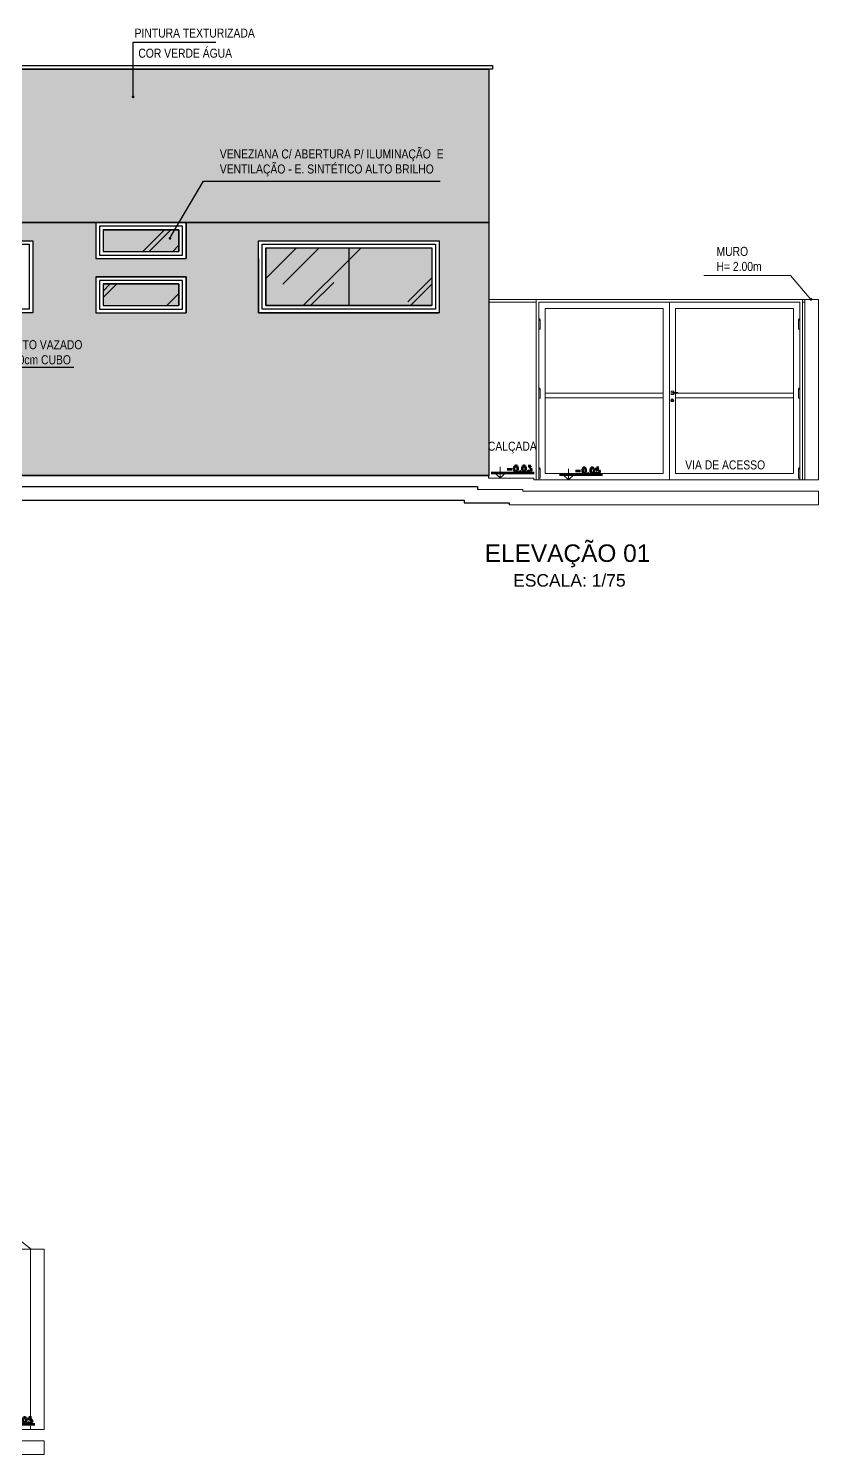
# Model space of a CAD drawing. Header units: inches. Extents: x 44775 to 44858.1, y 6760.4 to 6802.7.
# Drawn here: x 44813.35 to 44822.1, y 6782.17 to 6797.96 of the extents above; entities that cross this region are included whole.
import ezdxf

# ---------------------------------------------------------------- set-up
doc = ezdxf.new("R2010")
doc.units = ezdxf.units.IN
doc.header["$MEASUREMENT"] = 0
doc.layers.add('at_Entity', color=7, linetype='Continuous', lineweight=9)
for name, color, linetype in [('PA', 7, 'Continuous'), ('PENA3', 3, 'Continuous'), ('TEXTO 3', 2, 'Continuous'), ('TEXTO 4', 6, 'Continuous')]:
    doc.layers.add(name, color=color, linetype=linetype)
doc.styles.add('ARIAL', font='ARIALN.TTF')
doc.styles.add('style1', font='arial.ttf')
pattern_1 = [(45, (6.7237, 9.976), (0.712763635, 1.900703028), [12.6, -1.68, 4.2, -0.84]), (45, (7.2167, 11.063), (-1.383949392, 0.19601), [2.52, -0.2772, 5.04, -0.63]), (45, (6.51583, 10.77786), (2.690682724, 3.486602117), [6.72, -1.176, 3.36, -0.84])]

# ---------------------------------------------------------------- blocks, each defined once
blk = doc.blocks.new('_DOT')
at = {"color": 0, "linetype": 'ByBlock'}
blk.add_line((-0.5, 0), (-1, 0), dxfattribs=at)
at = {"color": 0, "linetype": 'ByBlock', "const_width": 0.5}
blk.add_lwpolyline([(-0.25, 0, 1), (0.25, 0, 1)], format="xyb", close=True, dxfattribs=at)
blk = doc.blocks.new('FKRMF')
at = {"layer": 'at_Entity', "color": 7, "lineweight": 211}
for p, q in [((44812.506, 6783.047), (44812.982, 6783.047)), ((44812.686, 6783.087), (44812.739, 6783.087)), ((44812.762, 6783.11), (44812.76, 6783.096)), ((44812.76, 6783.096), (44812.76, 6783.087)), ((44812.76, 6783.087), (44812.762, 6783.072)), ((44812.769, 6783.121), (44812.762, 6783.11)), ((44812.762, 6783.072), (44812.769, 6783.064)), ((44812.777, 6783.123), (44812.769, 6783.121)), ((44812.769, 6783.064), (44812.777, 6783.062)), ((44812.783, 6783.123), (44812.777, 6783.123)), ((44812.777, 6783.062), (44812.783, 6783.062)), ((44812.792, 6783.121), (44812.783, 6783.123)), ((44812.783, 6783.062), (44812.792, 6783.064)), ((44812.798, 6783.11), (44812.792, 6783.121)), ((44812.792, 6783.064), (44812.798, 6783.072)), ((44812.8, 6783.096), (44812.798, 6783.11)), ((44812.798, 6783.072), (44812.8, 6783.087)), ((44812.8, 6783.087), (44812.8, 6783.096)), ((44812.826, 6783.066), (44812.821, 6783.064)), ((44812.821, 6783.064), (44812.826, 6783.062)), ((44812.828, 6783.064), (44812.826, 6783.066)), ((44812.826, 6783.062), (44812.828, 6783.064)), ((44812.851, 6783.11), (44812.849, 6783.096)), ((44812.849, 6783.096), (44812.849, 6783.087)), ((44812.849, 6783.087), (44812.851, 6783.072)), ((44812.857, 6783.121), (44812.851, 6783.11)), ((44812.851, 6783.072), (44812.857, 6783.064)), ((44812.866, 6783.123), (44812.857, 6783.121)), ((44812.857, 6783.064), (44812.866, 6783.062)), ((44812.872, 6783.123), (44812.866, 6783.123)), ((44812.866, 6783.062), (44812.872, 6783.062)), ((44812.881, 6783.121), (44812.872, 6783.123)), ((44812.872, 6783.062), (44812.881, 6783.064)), ((44812.887, 6783.11), (44812.881, 6783.121)), ((44812.881, 6783.064), (44812.887, 6783.072)), ((44812.891, 6783.096), (44812.887, 6783.11)), ((44812.887, 6783.072), (44812.891, 6783.087)), ((44812.891, 6783.087), (44812.891, 6783.096)), ((44812.91, 6783.066), (44812.908, 6783.072)), ((44812.915, 6783.123), (44812.91, 6783.096)), ((44812.91, 6783.096), (44812.915, 6783.1)), ((44812.915, 6783.064), (44812.91, 6783.066)), ((44812.944, 6783.123), (44812.915, 6783.123)), ((44812.915, 6783.1), (44812.923, 6783.102)), ((44812.923, 6783.062), (44812.915, 6783.064)), ((44812.923, 6783.102), (44812.931, 6783.102)), ((44812.931, 6783.062), (44812.923, 6783.062)), ((44812.931, 6783.102), (44812.942, 6783.1)), ((44812.942, 6783.064), (44812.931, 6783.062)), ((44812.942, 6783.1), (44812.946, 6783.093)), ((44812.946, 6783.07), (44812.942, 6783.064)), ((44812.946, 6783.093), (44812.951, 6783.085)), ((44812.951, 6783.079), (44812.946, 6783.07)), ((44812.951, 6783.085), (44812.951, 6783.079))]:
    blk.add_line(p, q, dxfattribs=at)
at = {"layer": 'at_Entity', "color": 7}
for p, q in [((44812.544, 6783.047), (44812.608, 6782.988)), ((44812.608, 6783.047), (44812.544, 6783.047)), ((44812.608, 6783.047), (44812.544, 6783.047)), ((44812.544, 6783.047), (44812.608, 6782.988)), ((44812.608, 6782.988), (44812.608, 6783.11)), ((44812.608, 6782.988), (44812.608, 6783.047)), ((44812.608, 6782.988), (44812.669, 6783.047))]:
    blk.add_line(p, q, dxfattribs=at)
blk = doc.blocks.new('3OKF')
at = {"layer": 'at_Entity', "color": 7, "lineweight": 211}
for p, q in [((44811.791, 6783.068), (44812.269, 6783.068)), ((44811.971, 6783.108), (44812.026, 6783.108)), ((44812.049, 6783.131), (44812.045, 6783.117)), ((44812.045, 6783.117), (44812.045, 6783.108)), ((44812.045, 6783.108), (44812.049, 6783.093)), ((44812.055, 6783.14), (44812.049, 6783.131)), ((44812.049, 6783.093), (44812.055, 6783.083)), ((44812.064, 6783.144), (44812.055, 6783.14)), ((44812.055, 6783.083), (44812.064, 6783.081)), ((44812.07, 6783.144), (44812.064, 6783.144)), ((44812.064, 6783.081), (44812.07, 6783.081)), ((44812.079, 6783.14), (44812.07, 6783.144)), ((44812.07, 6783.081), (44812.079, 6783.083)), ((44812.085, 6783.131), (44812.079, 6783.14)), ((44812.079, 6783.083), (44812.085, 6783.093)), ((44812.087, 6783.117), (44812.085, 6783.131)), ((44812.085, 6783.093), (44812.087, 6783.108)), ((44812.087, 6783.108), (44812.087, 6783.117)), ((44812.11, 6783.087), (44812.108, 6783.083)), ((44812.108, 6783.083), (44812.11, 6783.081)), ((44812.115, 6783.083), (44812.11, 6783.087)), ((44812.11, 6783.081), (44812.115, 6783.083)), ((44812.138, 6783.131), (44812.136, 6783.117)), ((44812.136, 6783.117), (44812.136, 6783.108)), ((44812.136, 6783.108), (44812.138, 6783.093)), ((44812.144, 6783.14), (44812.138, 6783.131)), ((44812.138, 6783.093), (44812.144, 6783.083)), ((44812.153, 6783.144), (44812.144, 6783.14)), ((44812.144, 6783.083), (44812.153, 6783.081)), ((44812.159, 6783.144), (44812.153, 6783.144)), ((44812.153, 6783.081), (44812.159, 6783.081)), ((44812.168, 6783.14), (44812.159, 6783.144)), ((44812.159, 6783.081), (44812.168, 6783.083)), ((44812.174, 6783.131), (44812.168, 6783.14)), ((44812.168, 6783.083), (44812.174, 6783.093)), ((44812.176, 6783.117), (44812.174, 6783.131)), ((44812.174, 6783.093), (44812.176, 6783.108)), ((44812.176, 6783.108), (44812.176, 6783.117)), ((44812.197, 6783.087), (44812.195, 6783.093)), ((44812.201, 6783.083), (44812.197, 6783.087)), ((44812.201, 6783.144), (44812.233, 6783.144)), ((44812.21, 6783.081), (44812.201, 6783.083)), ((44812.218, 6783.081), (44812.21, 6783.081)), ((44812.233, 6783.144), (44812.216, 6783.119)), ((44812.216, 6783.119), (44812.225, 6783.119)), ((44812.227, 6783.083), (44812.218, 6783.081)), ((44812.225, 6783.119), (44812.231, 6783.117)), ((44812.233, 6783.089), (44812.227, 6783.083)), ((44812.231, 6783.117), (44812.233, 6783.115)), ((44812.233, 6783.115), (44812.235, 6783.104)), ((44812.235, 6783.098), (44812.233, 6783.089)), ((44812.235, 6783.104), (44812.235, 6783.098))]:
    blk.add_line(p, q, dxfattribs=at)
at = {"layer": 'at_Entity', "color": 7}
for p, q in [((44811.831, 6783.068), (44811.892, 6783.009)), ((44811.892, 6783.068), (44811.831, 6783.068)), ((44811.892, 6783.068), (44811.831, 6783.068)), ((44811.831, 6783.068), (44811.892, 6783.009)), ((44811.892, 6783.131), (44811.892, 6783.007)), ((44811.892, 6783.009), (44811.892, 6783.068)), ((44811.892, 6783.009), (44811.956, 6783.068))]:
    blk.add_line(p, q, dxfattribs=at)
blk = doc.blocks.new('FRLIJG')
at = {"layer": 'at_Entity', "color": 0, "lineweight": 211}
for p, q in [((44807.124, 6753.064), (44807.6, 6753.064)), ((44807.304, 6753.102), (44807.357, 6753.102)), ((44807.38, 6753.127), (44807.378, 6753.113)), ((44807.378, 6753.113), (44807.378, 6753.102)), ((44807.378, 6753.102), (44807.38, 6753.087)), ((44807.386, 6753.136), (44807.38, 6753.127)), ((44807.38, 6753.087), (44807.386, 6753.079)), ((44807.395, 6753.138), (44807.386, 6753.136)), ((44807.386, 6753.079), (44807.395, 6753.077)), ((44807.401, 6753.138), (44807.395, 6753.138)), ((44807.395, 6753.077), (44807.401, 6753.077)), ((44807.41, 6753.136), (44807.401, 6753.138)), ((44807.401, 6753.077), (44807.41, 6753.079)), ((44807.416, 6753.127), (44807.41, 6753.136)), ((44807.41, 6753.079), (44807.416, 6753.087)), ((44807.418, 6753.113), (44807.416, 6753.127)), ((44807.416, 6753.087), (44807.418, 6753.102)), ((44807.418, 6753.102), (44807.418, 6753.113)), ((44807.443, 6753.081), (44807.439, 6753.079)), ((44807.439, 6753.079), (44807.443, 6753.077)), ((44807.446, 6753.079), (44807.443, 6753.081)), ((44807.443, 6753.077), (44807.446, 6753.079)), ((44807.469, 6753.127), (44807.467, 6753.113)), ((44807.467, 6753.113), (44807.467, 6753.102)), ((44807.467, 6753.102), (44807.469, 6753.087)), ((44807.475, 6753.136), (44807.469, 6753.127)), ((44807.469, 6753.087), (44807.475, 6753.079)), ((44807.484, 6753.138), (44807.475, 6753.136)), ((44807.475, 6753.079), (44807.484, 6753.077)), ((44807.49, 6753.138), (44807.484, 6753.138)), ((44807.484, 6753.077), (44807.49, 6753.077)), ((44807.498, 6753.136), (44807.49, 6753.138)), ((44807.49, 6753.077), (44807.498, 6753.079)), ((44807.505, 6753.127), (44807.498, 6753.136)), ((44807.498, 6753.079), (44807.505, 6753.087)), ((44807.509, 6753.113), (44807.505, 6753.127)), ((44807.505, 6753.087), (44807.509, 6753.102)), ((44807.509, 6753.102), (44807.509, 6753.113)), ((44807.528, 6753.081), (44807.526, 6753.087)), ((44807.532, 6753.079), (44807.528, 6753.081)), ((44807.532, 6753.138), (44807.564, 6753.138)), ((44807.541, 6753.077), (44807.532, 6753.079)), ((44807.549, 6753.077), (44807.541, 6753.077)), ((44807.564, 6753.138), (44807.547, 6753.115)), ((44807.547, 6753.115), (44807.556, 6753.115)), ((44807.56, 6753.079), (44807.549, 6753.077)), ((44807.556, 6753.115), (44807.562, 6753.113)), ((44807.564, 6753.085), (44807.56, 6753.079)), ((44807.562, 6753.113), (44807.564, 6753.108)), ((44807.564, 6753.108), (44807.568, 6753.1)), ((44807.568, 6753.094), (44807.564, 6753.085)), ((44807.568, 6753.1), (44807.568, 6753.094)), ((44807.949, 6753.043), (44808.425, 6753.043)), ((44808.129, 6753.083), (44808.182, 6753.083)), ((44808.205, 6753.106), (44808.203, 6753.091)), ((44808.203, 6753.091), (44808.203, 6753.083)), ((44808.203, 6753.083), (44808.205, 6753.068)), ((44808.212, 6753.115), (44808.205, 6753.106)), ((44808.205, 6753.068), (44808.212, 6753.06)), ((44808.22, 6753.119), (44808.212, 6753.115)), ((44808.212, 6753.06), (44808.22, 6753.055)), ((44808.226, 6753.119), (44808.22, 6753.119)), ((44808.22, 6753.055), (44808.226, 6753.055)), ((44808.235, 6753.115), (44808.226, 6753.119)), ((44808.226, 6753.055), (44808.235, 6753.06)), ((44808.241, 6753.106), (44808.235, 6753.115)), ((44808.235, 6753.06), (44808.241, 6753.068)), ((44808.245, 6753.091), (44808.241, 6753.106)), ((44808.241, 6753.068), (44808.245, 6753.083)), ((44808.245, 6753.083), (44808.245, 6753.091)), ((44808.269, 6753.062), (44808.264, 6753.06)), ((44808.264, 6753.06), (44808.269, 6753.055)), ((44808.271, 6753.06), (44808.269, 6753.062)), ((44808.269, 6753.055), (44808.271, 6753.06)), ((44808.296, 6753.106), (44808.292, 6753.091)), ((44808.292, 6753.091), (44808.292, 6753.083)), ((44808.292, 6753.083), (44808.296, 6753.068)), ((44808.3, 6753.115), (44808.296, 6753.106)), ((44808.296, 6753.068), (44808.3, 6753.06)), ((44808.311, 6753.119), (44808.3, 6753.115)), ((44808.3, 6753.06), (44808.311, 6753.055)), ((44808.315, 6753.119), (44808.311, 6753.119)), ((44808.311, 6753.055), (44808.315, 6753.055)), ((44808.326, 6753.115), (44808.315, 6753.119)), ((44808.315, 6753.055), (44808.326, 6753.06)), ((44808.33, 6753.106), (44808.326, 6753.115)), ((44808.326, 6753.06), (44808.33, 6753.068)), ((44808.334, 6753.091), (44808.33, 6753.106)), ((44808.33, 6753.068), (44808.334, 6753.083)), ((44808.334, 6753.083), (44808.334, 6753.091)), ((44808.355, 6753.062), (44808.351, 6753.068)), ((44808.358, 6753.119), (44808.355, 6753.091)), ((44808.355, 6753.091), (44808.358, 6753.094)), ((44808.358, 6753.06), (44808.355, 6753.062)), ((44808.387, 6753.119), (44808.358, 6753.119)), ((44808.358, 6753.094), (44808.366, 6753.098)), ((44808.366, 6753.055), (44808.358, 6753.06)), ((44808.366, 6753.098), (44808.377, 6753.098)), ((44808.377, 6753.055), (44808.366, 6753.055)), ((44808.377, 6753.098), (44808.385, 6753.094)), ((44808.385, 6753.06), (44808.377, 6753.055)), ((44808.385, 6753.094), (44808.391, 6753.089)), ((44808.391, 6753.064), (44808.385, 6753.06)), ((44808.391, 6753.089), (44808.394, 6753.079)), ((44808.394, 6753.074), (44808.391, 6753.064)), ((44808.394, 6753.079), (44808.394, 6753.074))]:
    blk.add_line(p, q, dxfattribs=at)
at = {"layer": 'at_Entity', "color": 0}
for p, q in [((44807.162, 6753.064), (44807.225, 6753.003)), ((44807.225, 6753.064), (44807.162, 6753.064)), ((44807.225, 6753.064), (44807.162, 6753.064)), ((44807.162, 6753.064), (44807.225, 6753.003)), ((44807.225, 6753.003), (44807.225, 6753.127)), ((44807.225, 6753.003), (44807.225, 6753.064)), ((44807.225, 6753.003), (44807.287, 6753.064)), ((44807.987, 6753.043), (44808.051, 6752.983)), ((44808.051, 6753.043), (44807.987, 6753.043)), ((44808.051, 6753.043), (44807.987, 6753.043)), ((44807.987, 6753.043), (44808.051, 6752.983)), ((44808.051, 6752.983), (44808.051, 6753.106)), ((44808.051, 6752.983), (44808.051, 6753.043)), ((44808.051, 6752.983), (44808.112, 6753.043))]:
    blk.add_line(p, q, dxfattribs=at)

msp = doc.modelspace()

# ---------------------------------------------------------------- hatches: boundary and pattern name
h = msp.add_hatch()
h.set_pattern_fill('AR-RROOF', color=256, scale=0.84, angle=45)
h.set_pattern_definition(pattern_1)
h.paths.add_polyline_path([(44815.0189, 6795.7335), (44814.1788, 6795.7335), (44814.1788, 6795.4944), (44815.0189, 6795.4944)])
h = msp.add_hatch()
h.set_pattern_fill('AR-RROOF', color=256, scale=0.84, angle=45)
h.set_pattern_definition(pattern_1)
h.paths.add_polyline_path([(44816.8979, 6795.5346), (44815.9796, 6795.5346), (44815.9796, 6794.8935), (44816.8979, 6794.8935)])
h = msp.add_hatch()
h.set_pattern_fill('AR-RROOF', color=256, scale=0.84, angle=45)
h.set_pattern_definition(pattern_1)
h.paths.add_polyline_path([(44817.8184, 6795.5346), (44816.8979, 6795.5346), (44816.8979, 6794.8935), (44817.8184, 6794.8935)])
h = msp.add_hatch()
h.set_pattern_fill('AR-RROOF', color=256, scale=0.84, angle=45)
h.set_pattern_definition(pattern_1)
h.paths.add_polyline_path([(44815.0189, 6795.1347), (44814.1788, 6795.1347), (44814.1788, 6794.8935), (44815.0189, 6794.8935)])
at = {"layer": 'PA', "true_color": 0xaca072}
h = msp.add_hatch(color=33, dxfattribs=at)
h.dxf.hatch_style = 1
h.paths.add_polyline_path([(44818.449, 6797.5132), (44814.511, 6797.5132), (44814.511, 6797.2359), (44814.511, 6797.2134, -1), (44814.511, 6797.1984, -1), (44814.511, 6797.2134), (44814.511, 6797.2359), (44814.511, 6797.5132), (44811.3306, 6797.5132), (44811.3306, 6795.8139), (44818.449, 6795.8139)])
at = {"layer": 'PA', "true_color": 0xd1cfbd}
h = msp.add_hatch(color=9, dxfattribs=at)
h.dxf.hatch_style = 1
h.paths.add_polyline_path([(44818.449, 6795.8139), (44815.0993, 6795.8139), (44815.0993, 6795.414), (44814.0984, 6795.414), (44814.0984, 6795.8139), (44811.3306, 6795.8139), (44811.3306, 6795.6976), (44811.3306, 6795.6751, -1), (44811.3306, 6795.6601, -1), (44811.3306, 6795.6751), (44811.3306, 6795.6976), (44811.3306, 6795.8139), (44808.366, 6795.8139), (44808.366, 6795.0141), (44808.3998, 6795.0141), (44808.5501, 6795.0141), (44808.5501, 6795.6129), (44810.5497, 6795.6129), (44810.5497, 6795.0141), (44810.7994, 6795.0141), (44811.1994, 6795.0141), (44811.1994, 6794.6141), (44811.1994, 6793.0144), (44818.449, 6793.0144)])
h.paths.add_polyline_path([(44814.0984, 6794.813), (44814.0984, 6795.213), (44815.0993, 6795.213), (44815.0993, 6794.813)], flags=16)
h.paths.add_polyline_path([(44814.1386, 6794.8533), (44814.1386, 6795.1728), (44815.0591, 6795.1728), (44815.0591, 6794.8533)], flags=0)
h.paths.add_polyline_path([(44814.1788, 6794.8935), (44814.1788, 6795.1347), (44815.0189, 6795.1347), (44815.0189, 6794.8935)], flags=0)
h.paths.add_polyline_path([(44813.4001, 6794.813), (44811.4004, 6794.813), (44811.4004, 6795.6129), (44813.4001, 6795.6129)], flags=16)
h.paths.add_polyline_path([(44813.3599, 6794.8533), (44811.4406, 6794.8533), (44811.4406, 6795.5727), (44813.3599, 6795.5727)], flags=0)
h.paths.add_polyline_path([(44813.3197, 6794.8935), (44811.4808, 6794.8935), (44811.4808, 6795.5346), (44813.3197, 6795.5346)], flags=0)
h.paths.add_polyline_path([(44813.3197, 6794.8935), (44812.3992, 6794.8935), (44811.4808, 6794.8935), (44811.4808, 6795.5346), (44812.3992, 6795.5346), (44813.3197, 6795.5346)], flags=0)
h.paths.add_polyline_path([(44815.8992, 6794.813), (44815.8992, 6795.6129), (44817.8988, 6795.6129), (44817.8988, 6794.813)], flags=16)
h.paths.add_polyline_path([(44815.9394, 6794.8533), (44815.9394, 6795.5727), (44817.8586, 6795.5727), (44817.8586, 6794.8533)], flags=0)
h.paths.add_polyline_path([(44815.9796, 6794.8935), (44815.9796, 6795.5346), (44817.8184, 6795.5346), (44817.8184, 6794.8935)], flags=0)
h.paths.add_polyline_path([(44815.9796, 6794.8935), (44815.9796, 6795.5346), (44816.8979, 6795.5346), (44817.8184, 6795.5346), (44817.8184, 6794.8935), (44816.8979, 6794.8935)], flags=0)
at = {"layer": 'PA', "true_color": 0xb8c9d1}
h = msp.add_hatch(color=9, dxfattribs=at)
h.dxf.hatch_style = 1
h.paths.add_polyline_path([(44815.0189, 6795.7335), (44814.1788, 6795.7335), (44814.1788, 6795.4944), (44815.0189, 6795.4944)])
h = msp.add_hatch(color=9, dxfattribs=at)
h.dxf.hatch_style = 1
h.paths.add_polyline_path([(44816.8979, 6795.5346), (44815.9796, 6795.5346), (44815.9796, 6794.8935), (44816.8979, 6794.8935)])
h = msp.add_hatch(color=9, dxfattribs=at)
h.dxf.hatch_style = 1
h.paths.add_polyline_path([(44817.8184, 6795.5346), (44816.8979, 6795.5346), (44816.8979, 6794.8935), (44817.8184, 6794.8935)])
h = msp.add_hatch(color=9, dxfattribs=at)
h.dxf.hatch_style = 1
h.paths.add_polyline_path([(44815.0189, 6795.1347), (44814.1788, 6795.1347), (44814.1788, 6794.8935), (44815.0189, 6794.8935)])

# ---------------------------------------------------------------- linework, layer by layer
for p, q in [((44814.9325, 6795.6666), (44815.2899, 6796.2733)), ((44815.2899, 6796.2733), (44817.9115, 6796.2733))]:
    msp.add_line(p, q)
at = {"layer": 'at_Entity'}
for p, q in [((44821.7885, 6795.2263), (44820.8285, 6795.2263)), ((44821.9947, 6794.9846), (44821.7885, 6795.2263)), ((44820.4476, 6794.9337), (44820.4476, 6792.9636)), ((44813.3773, 6784.446), (44813.5254, 6784.446))]:
    msp.add_line(p, q, dxfattribs=at)
at = {"layer": 'at_Entity', "color": 0}
for p, q in [((44818.9738, 6794.9633), (44818.449, 6794.9633)), ((44818.9738, 6794.9337), (44818.449, 6794.9337)), ((44818.9738, 6794.9633), (44821.9215, 6794.9633)), ((44818.9738, 6794.9633), (44818.9738, 6792.9636)), ((44819.0034, 6794.9337), (44821.8919, 6794.9337)), ((44819.0034, 6794.9337), (44819.0034, 6792.9636)), ((44821.8919, 6794.9337), (44821.8919, 6792.9636)), ((44821.9215, 6794.9633), (44821.9215, 6792.9636)), ((44822.0971, 6794.9633), (44821.9469, 6794.9633)), ((44821.9469, 6794.9633), (44821.9469, 6792.9636)), ((44822.0971, 6792.9636), (44822.0971, 6794.9633)), ((44819.0034, 6794.6332), (44819.0034, 6794.7326)), ((44819.0034, 6794.7326), (44819.0182, 6794.7326)), ((44819.0182, 6794.7326), (44819.0182, 6794.6332)), ((44819.0733, 6794.8638), (44820.3768, 6794.8638)), ((44819.0733, 6794.8638), (44819.0733, 6793.0334)), ((44820.3768, 6794.8638), (44820.3768, 6793.0334)), ((44820.5164, 6794.8638), (44820.5164, 6793.0334)), ((44820.5164, 6794.8638), (44821.822, 6794.8638)), ((44821.822, 6794.8638), (44821.822, 6793.0334)), ((44821.8919, 6794.7326), (44821.877, 6794.7326)), ((44821.877, 6794.7326), (44821.877, 6794.6332)), ((44821.8919, 6794.6332), (44821.8919, 6794.7326)), ((44819.0182, 6794.6332), (44819.0034, 6794.6332)), ((44821.877, 6794.6332), (44821.8919, 6794.6332)), ((44819.0034, 6793.8693), (44819.0034, 6793.9687)), ((44819.0034, 6793.9687), (44819.0182, 6793.9687)), ((44819.0182, 6793.9687), (44819.0182, 6793.8693)), ((44820.4953, 6793.9476), (44820.4656, 6793.9476)), ((44820.4656, 6793.9476), (44820.4656, 6793.9095)), ((44820.4826, 6793.9328), (44820.5418, 6793.9328)), ((44820.4826, 6793.9243), (44820.4826, 6793.9328)), ((44820.4953, 6793.9328), (44820.4953, 6793.9476)), ((44820.5418, 6793.9328), (44820.5418, 6793.9243)), ((44821.8919, 6793.9687), (44821.877, 6793.9687)), ((44821.877, 6793.9687), (44821.877, 6793.8693)), ((44821.8919, 6793.8693), (44821.8919, 6793.9687)), ((44819.0182, 6793.8693), (44819.0034, 6793.8693)), ((44820.3768, 6793.9243), (44819.0733, 6793.9243)), ((44820.3768, 6793.8735), (44819.0733, 6793.8735)), ((44820.4656, 6793.9095), (44820.4953, 6793.9095)), ((44820.5418, 6793.9243), (44820.4826, 6793.9243)), ((44820.4953, 6793.9095), (44820.4953, 6793.9243)), ((44821.822, 6793.9243), (44820.5164, 6793.9243)), ((44821.822, 6793.8735), (44820.5164, 6793.8735)), ((44821.877, 6793.8693), (44821.8919, 6793.8693)), ((44818.9484, 6792.9827), (44818.449, 6792.9827)), ((44818.9484, 6792.9636), (44818.9484, 6792.9827)), ((44819.0034, 6792.9827), (44819.0034, 6793.0842)), ((44819.0034, 6793.0842), (44819.0182, 6793.0842)), ((44819.0182, 6792.9827), (44819.0034, 6792.9827)), ((44819.0182, 6793.0842), (44819.0182, 6792.9827)), ((44819.0733, 6793.0334), (44820.3768, 6793.0334)), ((44820.5164, 6793.0334), (44821.822, 6793.0334)), ((44821.8919, 6793.0842), (44821.877, 6793.0842)), ((44821.877, 6793.0842), (44821.877, 6792.9827)), ((44821.877, 6792.9827), (44821.8919, 6792.9827)), ((44821.8919, 6792.9827), (44821.8919, 6793.0842)), ((44818.3221, 6792.8578), (44818.8236, 6792.8578)), ((44818.8236, 6792.8578), (44818.8236, 6792.8388)), ((44818.8236, 6792.8388), (44822.0971, 6792.8388)), ((44822.0971, 6792.9636), (44818.9484, 6792.9636)), ((44822.0971, 6792.6885), (44822.0971, 6792.8388)), ((44818.6733, 6792.6885), (44822.0971, 6792.6885)), ((44813.3848, 6784.446), (44813.1774, 6784.6089)), ((44813.3773, 6784.446), (44812.0272, 6784.446)), ((44813.3773, 6784.446), (44813.3773, 6782.4463)), ((44813.5254, 6782.4463), (44813.5254, 6784.446)), ((44813.5254, 6782.4463), (44813.026, 6782.4463)), ((44812.9012, 6782.3215), (44813.5254, 6782.3215)), ((44813.5254, 6782.1712), (44813.5254, 6782.3215)), ((44812.7509, 6782.1712), (44813.5254, 6782.1712))]:
    msp.add_line(p, q, dxfattribs=at)
at = {"layer": 'at_Entity', "color": 7}
for p, q in [((44821.9215, 6794.9633), (44821.9469, 6794.9633)), ((44821.9215, 6794.9337), (44821.9469, 6794.9337))]:
    msp.add_line(p, q, dxfattribs=at)
at = {"layer": 'at_Entity', "color": 0}
for centre, radius, start, end in [((44819.0087, 6794.74), 0.00741, 134.01402, 222.00878), ((44819.0087, 6794.74), 0.00741, 46.00719, 133.99281), ((44819.0087, 6794.74), 0.00741, 317.99075, 45.98646), ((44821.8845, 6794.74), 0.00741, 134.01402, 222.00878), ((44821.8845, 6794.74), 0.00741, 46.00719, 133.99281), ((44821.8845, 6794.74), 0.00741, 317.99075, 45.98646), ((44819.0087, 6793.974), 0.00741, 134.01402, 222.00878), ((44819.0087, 6793.974), 0.00741, 46.00719, 133.99281), ((44819.0087, 6793.974), 0.00741, 317.99075, 45.98646), ((44821.8845, 6793.974), 0.00741, 134.01402, 222.00878), ((44821.8845, 6793.974), 0.00741, 46.00719, 133.99281), ((44821.8845, 6793.974), 0.00741, 317.99075, 45.98646), ((44820.4794, 6793.8449), 0.0159, 90, 180), ((44820.4794, 6793.8449), 0.0159, 180, 270), ((44820.4794, 6793.8449), 0.00952, 90, 180), ((44820.4794, 6793.8449), 0.00952, 180, 270), ((44820.4794, 6793.8449), 0.0159, 360, 90), ((44820.4794, 6793.8449), 0.00952, 360, 90), ((44820.4794, 6793.8449), 0.0159, 270, 0), ((44820.4794, 6793.8449), 0.00952, 270, 0), ((44819.0087, 6793.0895), 0.00741, 134.01402, 222.00878), ((44819.0087, 6793.0895), 0.00741, 46.00719, 133.99281), ((44819.0087, 6793.0895), 0.00741, 317.99075, 45.98646), ((44821.8845, 6793.0895), 0.00741, 134.01402, 222.00878), ((44821.8845, 6793.0895), 0.00741, 46.00719, 133.99281), ((44821.8845, 6793.0895), 0.00741, 317.99075, 45.98646)]:
    msp.add_arc(centre, radius, start, end, dxfattribs=at)
at = {"layer": 'PA', "color": 0}
for p, q in [((44814.511, 6797.2359), (44814.511, 6797.8115)), ((44818.449, 6797.5132), (44807.9999, 6797.5132)), ((44818.449, 6797.5132), (44818.449, 6795.8139)), ((44818.449, 6795.8139), (44807.9999, 6795.8139)), ((44815.0591, 6795.7737), (44814.1386, 6795.7737)), ((44814.1386, 6795.7737), (44814.1386, 6795.4542)), ((44815.0189, 6795.7335), (44814.1788, 6795.7335)), ((44814.1788, 6795.7335), (44814.1788, 6795.4944)), ((44815.0189, 6795.4944), (44815.0189, 6795.7335)), ((44815.0591, 6795.4542), (44815.0591, 6795.7737)), ((44818.449, 6795.8139), (44818.449, 6793.0144)), ((44811.4406, 6795.5727), (44813.3599, 6795.5727)), ((44813.3599, 6795.5727), (44813.3599, 6794.8533)), ((44815.9394, 6795.5727), (44817.8586, 6795.5727)), ((44815.9394, 6794.8533), (44815.9394, 6795.5727)), ((44815.9796, 6795.5346), (44817.8184, 6795.5346)), ((44815.9796, 6794.8935), (44815.9796, 6795.5346)), ((44816.8979, 6795.5346), (44816.8979, 6794.8935)), ((44817.8184, 6795.5346), (44817.8184, 6794.8935)), ((44817.8586, 6795.5727), (44817.8586, 6794.8533)), ((44814.1386, 6795.4542), (44815.0591, 6795.4542)), ((44814.1788, 6795.4944), (44815.0189, 6795.4944)), ((44815.0591, 6795.1728), (44814.1386, 6795.1728)), ((44814.1386, 6795.1728), (44814.1386, 6794.8533)), ((44815.0189, 6795.1347), (44814.1788, 6795.1347)), ((44814.1788, 6795.1347), (44814.1788, 6794.8935)), ((44815.0189, 6794.8935), (44815.0189, 6795.1347)), ((44815.0591, 6794.8533), (44815.0591, 6795.1728)), ((44814.1788, 6794.8935), (44815.0189, 6794.8935)), ((44817.8184, 6794.8935), (44815.9796, 6794.8935)), ((44813.3599, 6794.8533), (44811.4406, 6794.8533)), ((44814.1386, 6794.8533), (44815.0591, 6794.8533)), ((44817.8586, 6794.8533), (44815.9394, 6794.8533)), ((44818.449, 6793.0144), (44785.3072, 6793.0144)), ((44818.449, 6792.9827), (44818.449, 6793.0144)), ((44785.432, 6792.8895), (44818.3221, 6792.8895)), ((44818.3221, 6792.8895), (44818.3221, 6792.8578)), ((44785.5823, 6792.7393), (44818.1739, 6792.7393)), ((44818.1739, 6792.7393), (44818.1739, 6792.7097)), ((44818.1739, 6792.7097), (44818.6733, 6792.7097)), ((44818.6733, 6792.7097), (44818.6733, 6792.6885))]:
    msp.add_line(p, q, dxfattribs=at)
at = {"layer": 'PA'}
for p, q in [((44814.511, 6797.8115), (44815.4274, 6797.8115)), ((44811.7423, 6794.2115), (44813.8544, 6794.2115))]:
    msp.add_line(p, q, dxfattribs=at)
at = {"layer": 'PA', "color": 134, "true_color": 0x21a196}
for p, q in [((44807.9999, 6797.5132), (44818.449, 6797.5132)), ((44818.449, 6797.5132), (44818.449, 6795.8139)), ((44818.449, 6797.5132), (44818.449, 6795.8139)), ((44807.9999, 6795.8139), (44818.449, 6795.8139))]:
    msp.add_line(p, q, dxfattribs=at)
at = {"layer": 'PA', "color": 254, "true_color": 0xdae3e7}
for p, q in [((44810.5497, 6795.8139), (44813.4001, 6795.8139)), ((44813.4001, 6795.8139), (44814.0984, 6795.8139)), ((44814.0984, 6795.8139), (44814.0984, 6795.414)), ((44814.0984, 6795.8139), (44814.0984, 6795.414)), ((44815.0993, 6795.8139), (44815.0993, 6795.414)), ((44815.0993, 6795.8139), (44815.8992, 6795.8139)), ((44815.8992, 6795.8139), (44817.8988, 6795.8139)), ((44817.8988, 6795.8139), (44818.449, 6795.8139)), ((44818.449, 6795.8139), (44818.449, 6795.6129)), ((44818.449, 6795.8139), (44818.449, 6795.6129)), ((44815.8992, 6795.6129), (44817.8988, 6795.6129)), ((44817.8988, 6795.6129), (44817.8988, 6794.813)), ((44818.449, 6795.6129), (44818.449, 6794.813)), ((44818.449, 6795.6129), (44818.449, 6794.813)), ((44813.4001, 6795.414), (44813.4001, 6795.213)), ((44814.0984, 6795.414), (44815.0993, 6795.414)), ((44815.8992, 6795.414), (44815.8992, 6795.213)), ((44815.8992, 6795.414), (44815.8992, 6795.213)), ((44813.4001, 6795.213), (44813.4001, 6794.813)), ((44814.0984, 6795.213), (44815.0993, 6795.213)), ((44814.0984, 6795.213), (44814.0984, 6794.813)), ((44814.0984, 6795.213), (44814.0984, 6794.813)), ((44815.0993, 6795.213), (44815.0993, 6794.813)), ((44815.8992, 6795.213), (44815.8992, 6794.813)), ((44815.8992, 6795.213), (44815.8992, 6794.813)), ((44814.0984, 6794.813), (44815.0993, 6794.813)), ((44815.8992, 6794.813), (44817.8988, 6794.813)), ((44818.449, 6794.813), (44818.449, 6793.0144)), ((44818.449, 6794.813), (44818.449, 6793.0144)), ((44811.1994, 6793.0144), (44813.4001, 6793.0144)), ((44813.4001, 6793.0144), (44814.0984, 6793.0144)), ((44814.0984, 6793.0144), (44815.0993, 6793.0144)), ((44815.0993, 6793.0144), (44815.8992, 6793.0144)), ((44815.8992, 6793.0144), (44817.8988, 6793.0144)), ((44817.8988, 6793.0144), (44818.449, 6793.0144))]:
    msp.add_line(p, q, dxfattribs=at)
at = {"layer": 'PA', "color": 7}
for p, q in [((44815.0993, 6795.8139), (44814.0984, 6795.8139)), ((44814.0984, 6795.8139), (44814.0984, 6795.414)), ((44815.0993, 6795.414), (44815.0993, 6795.8139)), ((44811.4004, 6795.6129), (44813.4001, 6795.6129)), ((44813.4001, 6795.6129), (44813.4001, 6794.813)), ((44815.8992, 6795.6129), (44817.8988, 6795.6129)), ((44815.8992, 6794.813), (44815.8992, 6795.6129)), ((44817.8988, 6795.6129), (44817.8988, 6794.813)), ((44814.0984, 6795.414), (44815.0993, 6795.414)), ((44815.0993, 6795.213), (44814.0984, 6795.213)), ((44814.0984, 6795.213), (44814.0984, 6794.813)), ((44815.0993, 6794.813), (44815.0993, 6795.213)), ((44813.4001, 6794.813), (44811.4004, 6794.813)), ((44814.0984, 6794.813), (44815.0993, 6794.813)), ((44817.8988, 6794.813), (44815.8992, 6794.813))]:
    msp.add_line(p, q, dxfattribs=at)
at = {"layer": 'PA', "color": 254, "true_color": 0xdbdbdb}
for p, q in [((44814.1788, 6795.7335), (44814.1788, 6795.4944)), ((44814.1788, 6795.7335), (44815.0189, 6795.7335)), ((44815.0189, 6795.7335), (44815.0189, 6795.4944)), ((44815.0189, 6795.7335), (44815.0189, 6795.4944)), ((44815.9796, 6795.5346), (44815.9796, 6794.8935)), ((44815.9796, 6795.5346), (44816.8979, 6795.5346)), ((44816.8979, 6795.5346), (44816.8979, 6794.8935)), ((44816.8979, 6795.5346), (44817.8184, 6795.5346)), ((44816.8979, 6795.5346), (44816.8979, 6794.8935)), ((44816.8979, 6795.5346), (44816.8979, 6794.8935)), ((44817.8184, 6795.5346), (44817.8184, 6794.8935)), ((44817.8184, 6795.5346), (44817.8184, 6794.8935)), ((44814.1788, 6795.4944), (44815.0189, 6795.4944)), ((44814.1788, 6795.1347), (44814.1788, 6794.8935)), ((44814.1788, 6795.1347), (44815.0189, 6795.1347)), ((44815.0189, 6795.1347), (44815.0189, 6794.8935)), ((44815.0189, 6795.1347), (44815.0189, 6794.8935)), ((44814.1788, 6794.8935), (44815.0189, 6794.8935)), ((44815.9796, 6794.8935), (44816.8979, 6794.8935)), ((44816.8979, 6794.8935), (44817.8184, 6794.8935))]:
    msp.add_line(p, q, dxfattribs=at)
at = {"layer": 'PENA3', "color": 3}
msp.add_lwpolyline([(44818.489, 6797.5132), (44807.9999, 6797.5132), (44807.9999, 6797.5532), (44818.489, 6797.5532)], close=True, dxfattribs=at)

# ---------------------------------------------------------------- block references
at = {"xscale": 0.03, "yscale": 0.03, "zscale": 0.03, "rotation": 245.5438439967851}
msp.add_blockref('_DOT', (44814.9201, 6795.6393), dxfattribs=at)
at = {"layer": 'at_Entity', "xscale": 0.03, "yscale": 0.03, "zscale": 0.03, "rotation": 312.9924054041827}
msp.add_blockref('_DOT', (44822.0147, 6794.9631), dxfattribs=at)
at = {"layer": 'at_Entity'}
for name, p in [('3OKF', (6.6822, 9.976)), ('FKRMF', (6.7237, 9.976)), ('FRLIJG', (4.9983, 29.4628))]:
    msp.add_blockref(name, p, dxfattribs=at)
at = {"layer": 'PA', "xscale": 0.03000000000000004, "yscale": 0.03000000000000004, "zscale": 0.03000000000000004, "rotation": 270.0340085218178}
msp.add_blockref('_DOT', (44814.511, 6797.2059), dxfattribs=at)

# ---------------------------------------------------------------- texts
at = {"insert": (44815.4713, 6796.3264), "char_height": 0.1, "width": 7.338302, "attachment_point": 7, "style": 'ARIAL'}
msp.add_mtext('VENEZIANA C/ ABERTURA P/ ILUMINAÇÃO ^IE\\PVENTILAÇÃO - E. SINTÉTICO ALTO BRILHO', dxfattribs=at)
at = {"layer": 'at_Entity', "char_height": 0.1, "attachment_point": 7, "style": 'ARIAL'}
for s, insert in [('MURO\\PH= 2.00m', (44820.9686, 6795.2763)), ('CALÇADA', (44818.4382, 6793.2563)), ('VIA DE ACESSO', (44820.6223, 6793.0787))]:
    msp.add_mtext(s, dxfattribs=dict(at, insert=insert))
at = {"layer": 'PA', "char_height": 0.1, "attachment_point": 7, "style": 'ARIAL'}
for s, insert in [('PINTURA TEXTURIZADA', (44814.528, 6797.8612)), ('COR VERDE ÁGUA', (44814.5695, 6797.6378)), ('FECHAMENTO EM ELEMENTO VAZADO\\PESPECIFICAÇÃO: 20X20X10cm CUBO\\PH=2,00m', (44811.7802, 6794.0591))]:
    msp.add_mtext(s, dxfattribs=dict(at, insert=insert))
at = {"layer": 'TEXTO 3', "insert": (44819.3401, 6791.8501), "char_height": 0.138255, "attachment_point": 5}
msp.add_mtext('{\\fArial|b0|i0|c0|p34;\\C2;ESCALA: 1/75}', dxfattribs=at)
at = {"layer": 'TEXTO 4', "insert": (44819.3194, 6792.1228), "char_height": 0.193557, "attachment_point": 5, "style": 'style1'}
msp.add_mtext('ELEVAÇÃO 01', dxfattribs=at)

doc.saveas('drawing.dxf')
